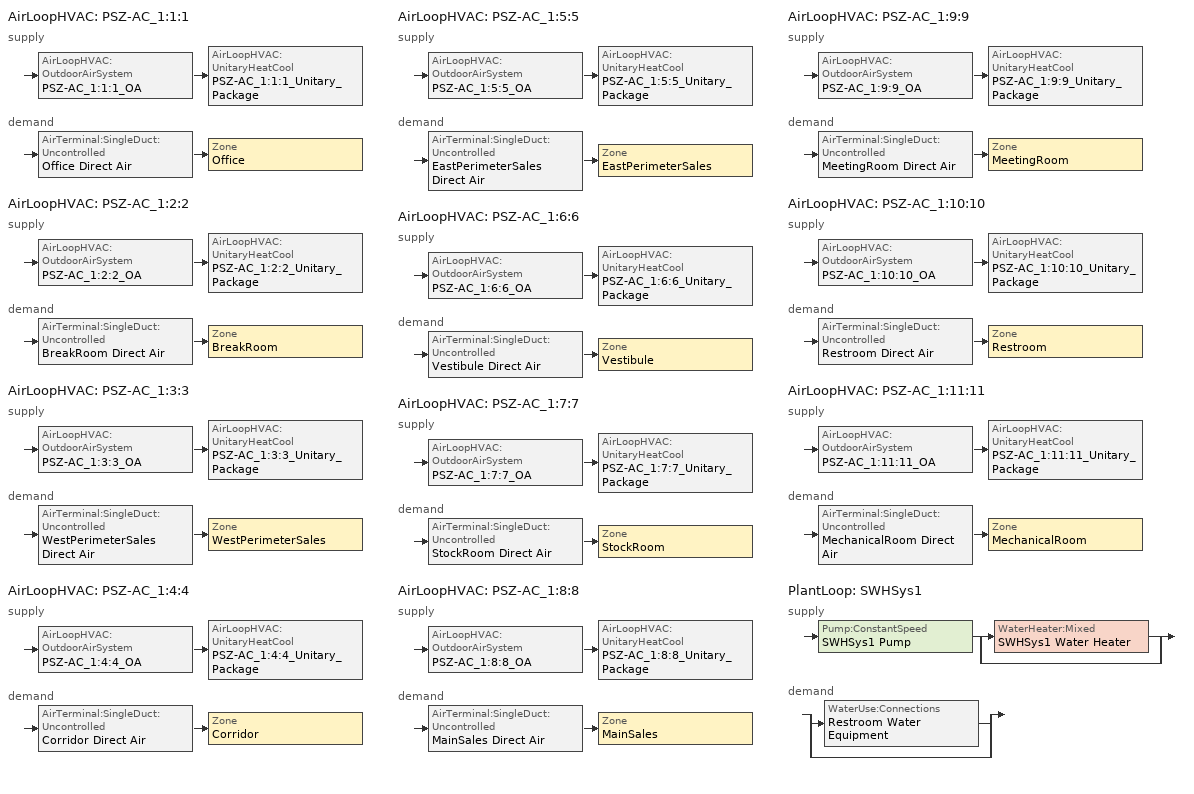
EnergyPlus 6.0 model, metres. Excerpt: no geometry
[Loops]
AirLoopHVAC 'PSZ-AC_1:1:1'
 supply: AirLoopHVAC:OutdoorAirSystem 'PSZ-AC_1:1:1_OA' > AirLoopHVAC:UnitaryHeatCool 'PSZ-AC_1:1:1_Unitary_Package'
 demand: AirTerminal:SingleDuct:Uncontrolled 'Office Direct Air' > Zone 'Office'
AirLoopHVAC 'PSZ-AC_1:2:2'
 supply: AirLoopHVAC:OutdoorAirSystem 'PSZ-AC_1:2:2_OA' > AirLoopHVAC:UnitaryHeatCool 'PSZ-AC_1:2:2_Unitary_Package'
 demand: AirTerminal:SingleDuct:Uncontrolled 'BreakRoom Direct Air' > Zone 'BreakRoom'
AirLoopHVAC 'PSZ-AC_1:3:3'
 supply: AirLoopHVAC:OutdoorAirSystem 'PSZ-AC_1:3:3_OA' > AirLoopHVAC:UnitaryHeatCool 'PSZ-AC_1:3:3_Unitary_Package'
 demand: AirTerminal:SingleDuct:Uncontrolled 'WestPerimeterSales Direct Air' > Zone 'WestPerimeterSales'
AirLoopHVAC 'PSZ-AC_1:4:4'
 supply: AirLoopHVAC:OutdoorAirSystem 'PSZ-AC_1:4:4_OA' > AirLoopHVAC:UnitaryHeatCool 'PSZ-AC_1:4:4_Unitary_Package'
 demand: AirTerminal:SingleDuct:Uncontrolled 'Corridor Direct Air' > Zone 'Corridor'
AirLoopHVAC 'PSZ-AC_1:5:5'
 supply: AirLoopHVAC:OutdoorAirSystem 'PSZ-AC_1:5:5_OA' > AirLoopHVAC:UnitaryHeatCool 'PSZ-AC_1:5:5_Unitary_Package'
 demand: AirTerminal:SingleDuct:Uncontrolled 'EastPerimeterSales Direct Air' > Zone 'EastPerimeterSales'
AirLoopHVAC 'PSZ-AC_1:6:6'
 supply: AirLoopHVAC:OutdoorAirSystem 'PSZ-AC_1:6:6_OA' > AirLoopHVAC:UnitaryHeatCool 'PSZ-AC_1:6:6_Unitary_Package'
 demand: AirTerminal:SingleDuct:Uncontrolled 'Vestibule Direct Air' > Zone 'Vestibule'
AirLoopHVAC 'PSZ-AC_1:7:7'
 supply: AirLoopHVAC:OutdoorAirSystem 'PSZ-AC_1:7:7_OA' > AirLoopHVAC:UnitaryHeatCool 'PSZ-AC_1:7:7_Unitary_Package'
 demand: AirTerminal:SingleDuct:Uncontrolled 'StockRoom Direct Air' > Zone 'StockRoom'
AirLoopHVAC 'PSZ-AC_1:8:8'
 supply: AirLoopHVAC:OutdoorAirSystem 'PSZ-AC_1:8:8_OA' > AirLoopHVAC:UnitaryHeatCool 'PSZ-AC_1:8:8_Unitary_Package'
 demand: AirTerminal:SingleDuct:Uncontrolled 'MainSales Direct Air' > Zone 'MainSales'
AirLoopHVAC 'PSZ-AC_1:9:9'
 supply: AirLoopHVAC:OutdoorAirSystem 'PSZ-AC_1:9:9_OA' > AirLoopHVAC:UnitaryHeatCool 'PSZ-AC_1:9:9_Unitary_Package'
 demand: AirTerminal:SingleDuct:Uncontrolled 'MeetingRoom Direct Air' > Zone 'MeetingRoom'
AirLoopHVAC 'PSZ-AC_1:10:10'
 supply: AirLoopHVAC:OutdoorAirSystem 'PSZ-AC_1:10:10_OA' > AirLoopHVAC:UnitaryHeatCool 'PSZ-AC_1:10:10_Unitary_Package'
 demand: AirTerminal:SingleDuct:Uncontrolled 'Restroom Direct Air' > Zone 'Restroom'
AirLoopHVAC 'PSZ-AC_1:11:11'
 supply: AirLoopHVAC:OutdoorAirSystem 'PSZ-AC_1:11:11_OA' > AirLoopHVAC:UnitaryHeatCool 'PSZ-AC_1:11:11_Unitary_Package'
 demand: AirTerminal:SingleDuct:Uncontrolled 'MechanicalRoom Direct Air' > Zone 'MechanicalRoom'
PlantLoop 'SWHSys1'
 supply: Pump:ConstantSpeed 'SWHSys1 Pump' > split
  | WaterHeater:Mixed 'SWHSys1 Water Heater'
  | bypass
 demand: split
  | WaterUse:Connections 'Restroom Water Equipment'
  | bypass
[ComponentCost:LineItem]
Name | Line Item Type | Item | Cost per Each | Quantity | Cost per Unit of Output Capacity
Infiltration:Office | General | Office | 1 | 0
People:Office | General | Office | 1 | 5.7729
LIGHTING EQUIP:Office | Lights | Office |  |  | 1
ElectricEquipment:Office:PlugMisc | General | Office | 1 | 0.8659
Infiltration:BreakRoom | General | BreakRoom | 1 | 0
People:BreakRoom | General | BreakRoom | 1 | 134.7547
LIGHTING EQUIP:BreakRoom | Lights | BreakRoom |  |  | 1
ElectricEquipment:BreakRoom:PlugMisc | General | BreakRoom | 1 | 5.0057
Infiltration:WestPerimeterSales | General | WestPerimeterSales | 1 | 0
People:WestPerimeterSales | General | WestPerimeterSales | 1 | 13.2784
LIGHTING EQUIP:WestPerimeterSales | Lights | WestPerimeterSales |  |  | 1
ElectricEquipment:WestPerimeterSales:PlugMisc | General | WestPerimeterSales | 1 | 0.8859
Infiltration:Corridor | General | Corridor | 1 | 0
LIGHTING EQUIP:Corridor | Lights | Corridor |  |  | 1
Infiltration:EastPerimeterSales | General | EastPerimeterSales | 1 | 0
People:EastPerimeterSales | General | EastPerimeterSales | 1 | 13.2784
LIGHTING EQUIP:EastPerimeterSales | Lights | EastPerimeterSales |  |  | 1
ElectricEquipment:EastPerimeterSales:PlugMisc | General | EastPerimeterSales | 1 | 0.8859
Infiltration:Vestibule | General | Vestibule | 1 | 0
People:Vestibule | General | Vestibule | 1 | 1.8005
LIGHTING EQUIP:Vestibule | Lights | Vestibule |  |  | 1
Infiltration:StockRoom | General | StockRoom | 1 | 0
People:StockRoom | General | StockRoom | 1 | 36.6684
LIGHTING EQUIP:StockRoom | Lights | StockRoom |  |  | 1
ElectricEquipment:StockRoom:PlugMisc | General | StockRoom | 1 | 8.2657
Infiltration:MainSales | General | MainSales | 1 | 0
People:MainSales | General | MainSales | 1 | 448.0447
LIGHTING EQUIP:MainSales | Lights | MainSales |  |  | 1
ElectricEquipment:MainSales:PlugMisc | General | MainSales | 1 | 29.8928
Infiltration:MeetingRoom | General | MeetingRoom | 1 | 0
People:MeetingRoom | General | MeetingRoom | 1 | 96.2508
LIGHTING EQUIP:MeetingRoom | Lights | MeetingRoom |  |  | 1
ElectricEquipment:MeetingRoom:PlugMisc | General | MeetingRoom | 1 | 1.4432
Infiltration:Restroom | General | Restroom | 1 | 0
People:Restroom | General | Restroom | 1 | 11.553
LIGHTING EQUIP:Restroom | Lights | Restroom |  |  | 1
ElectricEquipment:Restroom:PlugMisc | General | Restroom | 1 | 0.1931
Infiltration:MechanicalRoom | General | MechanicalRoom | 1 | 0
LIGHTING EQUIP:MechanicalRoom | Lights | MechanicalRoom |  |  | 1
[Sizing:Zone] Zone Cooling Design Supply Air Temperature {C}=14; Zone Heating Design Supply Air Temperature {C}=40; Zone Cooling Design Supply Air Humidity Ratio {kg-H20/kg-air}=0.0085; Zone Heating Design Supply Air Humidity Ratio {kg-H20/kg-air}=0.008; Outdoor Air Method=Flow/Zone; Outside Air Flow per Person {(m3/s)/person}=0; Outside Air Flow per Zone Floor Area {(m3/s)/m2}=0; Cooling Design Air Flow Method {Flow/Zone | DesignDay | DesignDayWithLimit}=DesignDay; Cooling Minimum Air Flow Fraction=0; Heating Design Air Flow Method {Flow/Zone | DesignDay}=DesignDay; Heating Design Air Flow Rate=0
Name | Outside Air Flow per Zone {m3/s}
Office | 0.0463515
BreakRoom | 0.64049
WestPerimeterSales; EastPerimeterSales | 0.17239
Corridor | 0.0317357
Vestibule | 0.0233749
StockRoom | 0.624796
MainSales | 5.81684
MeetingRoom | 0.281698
Restroom | 0.149989
MechanicalRoom | 0.0218183
[ZoneControl:Thermostat] Control Type Schedule=Dual Zone Control Type Sched
Name | Zone | Control 1
Office Thermostat | Office | Office DualSPSched
BreakRoom Thermostat | BreakRoom | BreakRoom DualSPSched
WestPerimeterSales Thermostat | WestPerimeterSales | WestPerimeterSales DualSPSched
Corridor Thermostat | Corridor | Corridor DualSPSched
EastPerimeterSales Thermostat | EastPerimeterSales | EastPerimeterSales DualSPSched
Vestibule Thermostat | Vestibule | Vestibule DualSPSched
StockRoom Thermostat | StockRoom | StockRoom DualSPSched
MainSales Thermostat | MainSales | MainSales DualSPSched
MeetingRoom Thermostat | MeetingRoom | MeetingRoom DualSPSched
Restroom Thermostat | Restroom | Restroom DualSPSched
MechanicalRoom Thermostat | MechanicalRoom | MechanicalRoom DualSPSched
[ThermostatSetpoint:DualSetpoint] Heating Setpoint Temperature Schedule=HtgSetP_Sch; Cooling Setpoint Temperature Schedule=ClgSetP_Sch
Office DualSPSched; BreakRoom DualSPSched; WestPerimeterSales DualSPSched; Corridor DualSPSched; EastPerimeterSales DualSPSched; Vestibule DualSPSched; StockRoom DualSPSched; MainSales DualSPSched; MeetingRoom DualSPSched; Restroom DualSPSched; MechanicalRoom DualSPSched
[Zone equipment]
Office: Office Direct Air, Office Baseboard Heater
BreakRoom: BreakRoom Direct Air, BreakRoom Baseboard Heater
WestPerimeterSales: WestPerimeterSales Direct Air, WestPerimeterSales Baseboard Heater
Corridor: Corridor Direct Air, Corridor Baseboard Heater
EastPerimeterSales: EastPerimeterSales Direct Air, EastPerimeterSales Baseboard Heater
Vestibule: Vestibule Direct Air, Vestibule Baseboard Heater
StockRoom: StockRoom Direct Air, StockRoom Baseboard Heater
MainSales: MainSales Direct Air, MainSales Baseboard Heater
MeetingRoom: MeetingRoom Direct Air, MeetingRoom Baseboard Heater
Restroom: Restroom Direct Air, Restroom Baseboard Heater
MechanicalRoom: MechanicalRoom Direct Air, MechanicalRoom Baseboard Heater
[AirTerminal:SingleDuct:Uncontrolled] Availability Schedule=ALWAYS_ON; Maximum Air Flow Rate {m3/s}=AUTOSIZE
Office Direct Air; BreakRoom Direct Air; WestPerimeterSales Direct Air; Corridor Direct Air; EastPerimeterSales Direct Air; Vestibule Direct Air; StockRoom Direct Air; MainSales Direct Air; MeetingRoom Direct Air; Restroom Direct Air; MechanicalRoom Direct Air
[SetpointManager:SingleZone:Reheat] Control Variable=Temperature; Minimum Supply Air Temperature C=10; Maximum Supply Air Temperature C=50
Name | Control Zone | Setpoint Node or NodeList
SupAirTemp MngrOffice | Office | PSZ-AC_1:1:1 Supply Equipment Outlet Node
SupAirTemp MngrBreakRoom | BreakRoom | PSZ-AC_1:2:2 Supply Equipment Outlet Node
SupAirTemp MngrWestPerimeterSales | WestPerimeterSales | PSZ-AC_1:3:3 Supply Equipment Outlet Node
SupAirTemp MngrCorridor | Corridor | PSZ-AC_1:4:4 Supply Equipment Outlet Node
SupAirTemp MngrEastPerimeterSales | EastPerimeterSales | PSZ-AC_1:5:5 Supply Equipment Outlet Node
SupAirTemp MngrVestibule | Vestibule | PSZ-AC_1:6:6 Supply Equipment Outlet Node
SupAirTemp MngrStockRoom | StockRoom | PSZ-AC_1:7:7 Supply Equipment Outlet Node
SupAirTemp MngrMainSales | MainSales | PSZ-AC_1:8:8 Supply Equipment Outlet Node
SupAirTemp MngrMeetingRoom | MeetingRoom | PSZ-AC_1:9:9 Supply Equipment Outlet Node
SupAirTemp MngrRestroom | Restroom | PSZ-AC_1:10:10 Supply Equipment Outlet Node
SupAirTemp MngrMechanicalRoom | MechanicalRoom | PSZ-AC_1:11:11 Supply Equipment Outlet Node
[ZoneHVAC:Baseboard:Convective:Electric] Availability Schedule=ALWAYS_ON; Nominal Capacity=AUTOSIZE; Efficiency=1
Office Baseboard Heater; BreakRoom Baseboard Heater; WestPerimeterSales Baseboard Heater; Corridor Baseboard Heater; EastPerimeterSales Baseboard Heater; Vestibule Baseboard Heater; StockRoom Baseboard Heater; MainSales Baseboard Heater; MeetingRoom Baseboard Heater; Restroom Baseboard Heater; MechanicalRoom Baseboard Heater
[WaterUse:Connections]
Restroom Water Equipment: Water Use Equipment 1=Restroom Water Equipment
[WaterUse:Equipment]
Restroom Water Equipment: Peak Flow Rate {m3/s}=1.89278e-05; Flow Rate Fraction Schedule=BLDG_OCC_SCH; Target Temperature Schedule=Restroom Water Equipment Temp Sched; Hot Water Supply Temperature Schedule Name  {C}=Restroom Water Equipment Hot Supply Temp Sched; Zone=Restroom; Sensible Fraction Schedule=Restroom Water Equipment Sensible fract sched; Latent Fraction Schedule=Restroom Water Equipment Latent fract sched
[AirLoopHVAC] Design Supply Air Flow Rate {m3/s}=AUTOSIZE
PSZ-AC_1:1:1; PSZ-AC_1:2:2; PSZ-AC_1:3:3; PSZ-AC_1:4:4; PSZ-AC_1:5:5; PSZ-AC_1:6:6; PSZ-AC_1:7:7; PSZ-AC_1:8:8; PSZ-AC_1:9:9; PSZ-AC_1:10:10; PSZ-AC_1:11:11
[Sizing:System] Type Of Load To Size On=Sensible; Design Outdoor Air Flow Rate {m3/s}=AUTOSIZE; Minimum System Air Flow Ratio=1; Preheat Design Temperature {C}=7; Preheat Design Humidity Ratio {kg-H2O/kg-air}=0.008; Precool Design Temperature {C}=12.8; Precool Design Humidity Ratio {kg-H2O/kg-air}=0.008; Central Cooling Design Supply Air Temperature {C}=12.8; Central Heating Design Supply Air Temperature {C}=40; Sizing Option {Coincident | NonCoincident}=NonCoincident; 100% Outdoor Air in Cooling {Yes | No}=No; 100% Outdoor Air in Heating {Yes | No}=No; Central Cooling Design Supply Air Humidity Ratio {kg-H2O/kg-air}=0.0085; Central Heating Design Supply Air Humidity Ratio {kg-H2O/kg-air}=0.008; Cooling Design Air Flow Method=DesignDay; Cooling Design Air Flow Rate {m3/s}=0; Heating Design Air Flow Method=DesignDay; Heating Design Air Flow Rate {m3/s}=0
PSZ-AC_1:1:1; PSZ-AC_1:2:2; PSZ-AC_1:3:3; PSZ-AC_1:4:4; PSZ-AC_1:5:5; PSZ-AC_1:6:6; PSZ-AC_1:7:7; PSZ-AC_1:8:8; PSZ-AC_1:9:9; PSZ-AC_1:10:10; PSZ-AC_1:11:11
[SetpointManager:MixedAir] Control Variable=Temperature
Name | Setpoint Node or NodeList
PSZ-AC_1:1:1_OAMixed Air Temp Manager | PSZ-AC_1:1:1_OA-PSZ-AC_1:1:1_Unitary_PackageNode
PSZ-AC_1:2:2_OAMixed Air Temp Manager | PSZ-AC_1:2:2_OA-PSZ-AC_1:2:2_Unitary_PackageNode
PSZ-AC_1:3:3_OAMixed Air Temp Manager | PSZ-AC_1:3:3_OA-PSZ-AC_1:3:3_Unitary_PackageNode
PSZ-AC_1:4:4_OAMixed Air Temp Manager | PSZ-AC_1:4:4_OA-PSZ-AC_1:4:4_Unitary_PackageNode
PSZ-AC_1:5:5_OAMixed Air Temp Manager | PSZ-AC_1:5:5_OA-PSZ-AC_1:5:5_Unitary_PackageNode
PSZ-AC_1:6:6_OAMixed Air Temp Manager | PSZ-AC_1:6:6_OA-PSZ-AC_1:6:6_Unitary_PackageNode
PSZ-AC_1:7:7_OAMixed Air Temp Manager | PSZ-AC_1:7:7_OA-PSZ-AC_1:7:7_Unitary_PackageNode
PSZ-AC_1:8:8_OAMixed Air Temp Manager | PSZ-AC_1:8:8_OA-PSZ-AC_1:8:8_Unitary_PackageNode
PSZ-AC_1:9:9_OAMixed Air Temp Manager | PSZ-AC_1:9:9_OA-PSZ-AC_1:9:9_Unitary_PackageNode
PSZ-AC_1:10:10_OAMixed Air Temp Manager | PSZ-AC_1:10:10_OA-PSZ-AC_1:10:10_Unitary_PackageNode
PSZ-AC_1:11:11_OAMixed Air Temp Manager | PSZ-AC_1:11:11_OA-PSZ-AC_1:11:11_Unitary_PackageNode
[Controller:OutdoorAir] Minimum Outdoor Air Flow Rate {m3/s}=AUTOSIZE; Maximum Outdoor Air Flow Rate {m3/s}=AUTOSIZE; Economizer Control Type=DifferentialEnthalpy; Economizer Control Action Type=ModulateFlow; Economizer Maximum Limit Dry-Bulb Temperature {C}=28; Economizer Maximum Limit Enthalpy {J/kg}=64000; Economizer Minimum Limit Dry-Bulb Temperature {C}=-100; Lockout Type=NoLockout; Minimum Limit Type=FixedMinimum; Minimum Outdoor Air Schedule=MinOA_Sched; High Humidity Control=No; Heat Recovery Bypass Control Type=BypassWhenOAFlowGreaterThanMinimum
PSZ-AC_1:1:1_OA_Controller; PSZ-AC_1:2:2_OA_Controller; PSZ-AC_1:3:3_OA_Controller; PSZ-AC_1:4:4_OA_Controller; PSZ-AC_1:5:5_OA_Controller; PSZ-AC_1:6:6_OA_Controller; PSZ-AC_1:7:7_OA_Controller; PSZ-AC_1:8:8_OA_Controller; PSZ-AC_1:9:9_OA_Controller; PSZ-AC_1:10:10_OA_Controller; PSZ-AC_1:11:11_OA_Controller
[AirLoopHVAC:UnitaryHeatCool] Availability Schedule=ALWAYS_ON; Supply Air Fan Operating Mode Schedule=MinOA_Sched; Maximum Supply Air Temperature=AUTOSIZE; Supply Air Flow Rate During Cooling Operation=AUTOSIZE; Supply Air Flow Rate During Heating Operation=AUTOSIZE; Supply Air Flow Rate When No Cooling or Heating is Needed=AUTOSIZE; Fan Placement=BlowThrough; Dehumidification Control Type=CoolReheat
Name | Controlling Zone or Thermostat Location | Supply Fan | Heating Coil | Cooling Coil | Reheat Coil
PSZ-AC_1:1:1_Unitary_Package | Office | PSZ-AC_1:1:1_Unitary_Package_fan | PSZ-AC_1:1:1_Unitary_Package_HeatCoil | PSZ-AC_1:1:1_Unitary_Package_CoolCoil | PSZ-AC_1:1:1_Unitary_Package_ReheatCoil
PSZ-AC_1:2:2_Unitary_Package | BreakRoom | PSZ-AC_1:2:2_Unitary_Package_fan | PSZ-AC_1:2:2_Unitary_Package_HeatCoil | PSZ-AC_1:2:2_Unitary_Package_CoolCoil | PSZ-AC_1:2:2_Unitary_Package_ReheatCoil
PSZ-AC_1:3:3_Unitary_Package | WestPerimeterSales | PSZ-AC_1:3:3_Unitary_Package_fan | PSZ-AC_1:3:3_Unitary_Package_HeatCoil | PSZ-AC_1:3:3_Unitary_Package_CoolCoil | PSZ-AC_1:3:3_Unitary_Package_ReheatCoil
PSZ-AC_1:4:4_Unitary_Package | Corridor | PSZ-AC_1:4:4_Unitary_Package_fan | PSZ-AC_1:4:4_Unitary_Package_HeatCoil | PSZ-AC_1:4:4_Unitary_Package_CoolCoil | PSZ-AC_1:4:4_Unitary_Package_ReheatCoil
PSZ-AC_1:5:5_Unitary_Package | EastPerimeterSales | PSZ-AC_1:5:5_Unitary_Package_fan | PSZ-AC_1:5:5_Unitary_Package_HeatCoil | PSZ-AC_1:5:5_Unitary_Package_CoolCoil | PSZ-AC_1:5:5_Unitary_Package_ReheatCoil
PSZ-AC_1:6:6_Unitary_Package | Vestibule | PSZ-AC_1:6:6_Unitary_Package_fan | PSZ-AC_1:6:6_Unitary_Package_HeatCoil | PSZ-AC_1:6:6_Unitary_Package_CoolCoil | PSZ-AC_1:6:6_Unitary_Package_ReheatCoil
PSZ-AC_1:7:7_Unitary_Package | StockRoom | PSZ-AC_1:7:7_Unitary_Package_fan | PSZ-AC_1:7:7_Unitary_Package_HeatCoil | PSZ-AC_1:7:7_Unitary_Package_CoolCoil | PSZ-AC_1:7:7_Unitary_Package_ReheatCoil
PSZ-AC_1:8:8_Unitary_Package | MainSales | PSZ-AC_1:8:8_Unitary_Package_fan | PSZ-AC_1:8:8_Unitary_Package_HeatCoil | PSZ-AC_1:8:8_Unitary_Package_CoolCoil | PSZ-AC_1:8:8_Unitary_Package_ReheatCoil
PSZ-AC_1:9:9_Unitary_Package | MeetingRoom | PSZ-AC_1:9:9_Unitary_Package_fan | PSZ-AC_1:9:9_Unitary_Package_HeatCoil | PSZ-AC_1:9:9_Unitary_Package_CoolCoil | PSZ-AC_1:9:9_Unitary_Package_ReheatCoil
PSZ-AC_1:10:10_Unitary_Package | Restroom | PSZ-AC_1:10:10_Unitary_Package_fan | PSZ-AC_1:10:10_Unitary_Package_HeatCoil | PSZ-AC_1:10:10_Unitary_Package_CoolCoil | PSZ-AC_1:10:10_Unitary_Package_ReheatCoil
PSZ-AC_1:11:11_Unitary_Package | MechanicalRoom | PSZ-AC_1:11:11_Unitary_Package_fan | PSZ-AC_1:11:11_Unitary_Package_HeatCoil | PSZ-AC_1:11:11_Unitary_Package_CoolCoil | PSZ-AC_1:11:11_Unitary_Package_ReheatCoil
[Fan:OnOff] Availability Schedule=ALWAYS_ON; Fan Efficiency=0.36; Pressure Rise=675; Maximum Flow Rate=AUTOSIZE; Motor Efficiency=0.9; Motor in Airstream Fraction=1
PSZ-AC_1:1:1_Unitary_Package_fan; PSZ-AC_1:2:2_Unitary_Package_fan; PSZ-AC_1:3:3_Unitary_Package_fan; PSZ-AC_1:4:4_Unitary_Package_fan; PSZ-AC_1:5:5_Unitary_Package_fan; PSZ-AC_1:6:6_Unitary_Package_fan; PSZ-AC_1:7:7_Unitary_Package_fan; PSZ-AC_1:8:8_Unitary_Package_fan; PSZ-AC_1:9:9_Unitary_Package_fan; PSZ-AC_1:10:10_Unitary_Package_fan; PSZ-AC_1:11:11_Unitary_Package_fan
[Coil:Heating:Gas] Availability Schedule=ALWAYS_ON; Gas Burner Efficiency=0.8; Nominal Capacity=AUTOSIZE
PSZ-AC_1:1:1_Unitary_Package_HeatCoil; PSZ-AC_1:2:2_Unitary_Package_HeatCoil; PSZ-AC_1:3:3_Unitary_Package_HeatCoil; PSZ-AC_1:4:4_Unitary_Package_HeatCoil; PSZ-AC_1:5:5_Unitary_Package_HeatCoil; PSZ-AC_1:6:6_Unitary_Package_HeatCoil; PSZ-AC_1:7:7_Unitary_Package_HeatCoil; PSZ-AC_1:8:8_Unitary_Package_HeatCoil; PSZ-AC_1:9:9_Unitary_Package_HeatCoil; PSZ-AC_1:10:10_Unitary_Package_HeatCoil; PSZ-AC_1:11:11_Unitary_Package_HeatCoil
[Coil:Cooling:DX:SingleSpeed] Availability Schedule=ALWAYS_ON; Rated Total Cooling Capacity {W}=AUTOSIZE; Rated Sensible Heat Ratio=AUTOSIZE; Rated COP=3.69; Rated Air Flow Rate=AUTOSIZE; Rated Evaporator Fan Power Per Volume Flow Rate {W/(m3/s)}=773.3; Nominal Time for Condensate Removal to Begin {s}=1000; Ratio of Initial Moisture Evaporation Rate and Steady State Latent Capacity=1.5; Maximum Cycling Rate {cycles/hr}=3; Latent Capacity Time Constant {s}=45; Condenser Type=AirCooled
Name | Total Cooling Capacity Function of Temperature Curve | Total Cooling Capacity Function of Flow Fraction Curve | Energy Input Ratio Function of Temperature Curve | Energy Input Ratio Function of Flow Fraction Curve | Part Load Fraction Correlation Curve
PSZ-AC_1:1:1_Unitary_Package_CoolCoil | PSZ-AC_1:1:1_Unitary_Package_ClgCapFuncTempCurve | PSZ-AC_1:1:1_Unitary_Package_ClgCapFuncFlowFracCurve | PSZ-AC_1:1:1_Unitary_Package_ClgEirFuncTempCurve | PSZ-AC_1:1:1_Unitary_Package_ClgEirFuncFlowFracCurve | PSZ-AC_1:1:1_Unitary_Package_ClgPlrCurve
PSZ-AC_1:2:2_Unitary_Package_CoolCoil | PSZ-AC_1:2:2_Unitary_Package_ClgCapFuncTempCurve | PSZ-AC_1:2:2_Unitary_Package_ClgCapFuncFlowFracCurve | PSZ-AC_1:2:2_Unitary_Package_ClgEirFuncTempCurve | PSZ-AC_1:2:2_Unitary_Package_ClgEirFuncFlowFracCurve | PSZ-AC_1:2:2_Unitary_Package_ClgPlrCurve
PSZ-AC_1:3:3_Unitary_Package_CoolCoil | PSZ-AC_1:3:3_Unitary_Package_ClgCapFuncTempCurve | PSZ-AC_1:3:3_Unitary_Package_ClgCapFuncFlowFracCurve | PSZ-AC_1:3:3_Unitary_Package_ClgEirFuncTempCurve | PSZ-AC_1:3:3_Unitary_Package_ClgEirFuncFlowFracCurve | PSZ-AC_1:3:3_Unitary_Package_ClgPlrCurve
PSZ-AC_1:4:4_Unitary_Package_CoolCoil | PSZ-AC_1:4:4_Unitary_Package_ClgCapFuncTempCurve | PSZ-AC_1:4:4_Unitary_Package_ClgCapFuncFlowFracCurve | PSZ-AC_1:4:4_Unitary_Package_ClgEirFuncTempCurve | PSZ-AC_1:4:4_Unitary_Package_ClgEirFuncFlowFracCurve | PSZ-AC_1:4:4_Unitary_Package_ClgPlrCurve
PSZ-AC_1:5:5_Unitary_Package_CoolCoil | PSZ-AC_1:5:5_Unitary_Package_ClgCapFuncTempCurve | PSZ-AC_1:5:5_Unitary_Package_ClgCapFuncFlowFracCurve | PSZ-AC_1:5:5_Unitary_Package_ClgEirFuncTempCurve | PSZ-AC_1:5:5_Unitary_Package_ClgEirFuncFlowFracCurve | PSZ-AC_1:5:5_Unitary_Package_ClgPlrCurve
PSZ-AC_1:6:6_Unitary_Package_CoolCoil | PSZ-AC_1:6:6_Unitary_Package_ClgCapFuncTempCurve | PSZ-AC_1:6:6_Unitary_Package_ClgCapFuncFlowFracCurve | PSZ-AC_1:6:6_Unitary_Package_ClgEirFuncTempCurve | PSZ-AC_1:6:6_Unitary_Package_ClgEirFuncFlowFracCurve | PSZ-AC_1:6:6_Unitary_Package_ClgPlrCurve
PSZ-AC_1:7:7_Unitary_Package_CoolCoil | PSZ-AC_1:7:7_Unitary_Package_ClgCapFuncTempCurve | PSZ-AC_1:7:7_Unitary_Package_ClgCapFuncFlowFracCurve | PSZ-AC_1:7:7_Unitary_Package_ClgEirFuncTempCurve | PSZ-AC_1:7:7_Unitary_Package_ClgEirFuncFlowFracCurve | PSZ-AC_1:7:7_Unitary_Package_ClgPlrCurve
PSZ-AC_1:8:8_Unitary_Package_CoolCoil | PSZ-AC_1:8:8_Unitary_Package_ClgCapFuncTempCurve | PSZ-AC_1:8:8_Unitary_Package_ClgCapFuncFlowFracCurve | PSZ-AC_1:8:8_Unitary_Package_ClgEirFuncTempCurve | PSZ-AC_1:8:8_Unitary_Package_ClgEirFuncFlowFracCurve | PSZ-AC_1:8:8_Unitary_Package_ClgPlrCurve
PSZ-AC_1:9:9_Unitary_Package_CoolCoil | PSZ-AC_1:9:9_Unitary_Package_ClgCapFuncTempCurve | PSZ-AC_1:9:9_Unitary_Package_ClgCapFuncFlowFracCurve | PSZ-AC_1:9:9_Unitary_Package_ClgEirFuncTempCurve | PSZ-AC_1:9:9_Unitary_Package_ClgEirFuncFlowFracCurve | PSZ-AC_1:9:9_Unitary_Package_ClgPlrCurve
PSZ-AC_1:10:10_Unitary_Package_CoolCoil | PSZ-AC_1:10:10_Unitary_Package_ClgCapFuncTempCurve | PSZ-AC_1:10:10_Unitary_Package_ClgCapFuncFlowFracCurve | PSZ-AC_1:10:10_Unitary_Package_ClgEirFuncTempCurve | PSZ-AC_1:10:10_Unitary_Package_ClgEirFuncFlowFracCurve | PSZ-AC_1:10:10_Unitary_Package_ClgPlrCurve
PSZ-AC_1:11:11_Unitary_Package_CoolCoil | PSZ-AC_1:11:11_Unitary_Package_ClgCapFuncTempCurve | PSZ-AC_1:11:11_Unitary_Package_ClgCapFuncFlowFracCurve | PSZ-AC_1:11:11_Unitary_Package_ClgEirFuncTempCurve | PSZ-AC_1:11:11_Unitary_Package_ClgEirFuncFlowFracCurve | PSZ-AC_1:11:11_Unitary_Package_ClgPlrCurve
[Coil:Heating:Desuperheater] Available Schedule=ALWAYS_ON; Heat Reclaim Recovery Efficiency=0.3; Heating Source Type=Coil:Cooling:DX:SingleSpeed; Parasitic Electric Load {W}=0
Name | Heating Source
PSZ-AC_1:1:1_Unitary_Package_ReheatCoil | PSZ-AC_1:1:1_Unitary_Package_CoolCoil
PSZ-AC_1:2:2_Unitary_Package_ReheatCoil | PSZ-AC_1:2:2_Unitary_Package_CoolCoil
PSZ-AC_1:3:3_Unitary_Package_ReheatCoil | PSZ-AC_1:3:3_Unitary_Package_CoolCoil
PSZ-AC_1:4:4_Unitary_Package_ReheatCoil | PSZ-AC_1:4:4_Unitary_Package_CoolCoil
PSZ-AC_1:5:5_Unitary_Package_ReheatCoil | PSZ-AC_1:5:5_Unitary_Package_CoolCoil
PSZ-AC_1:6:6_Unitary_Package_ReheatCoil | PSZ-AC_1:6:6_Unitary_Package_CoolCoil
PSZ-AC_1:7:7_Unitary_Package_ReheatCoil | PSZ-AC_1:7:7_Unitary_Package_CoolCoil
PSZ-AC_1:8:8_Unitary_Package_ReheatCoil | PSZ-AC_1:8:8_Unitary_Package_CoolCoil
PSZ-AC_1:9:9_Unitary_Package_ReheatCoil | PSZ-AC_1:9:9_Unitary_Package_CoolCoil
PSZ-AC_1:10:10_Unitary_Package_ReheatCoil | PSZ-AC_1:10:10_Unitary_Package_CoolCoil
PSZ-AC_1:11:11_Unitary_Package_ReheatCoil | PSZ-AC_1:11:11_Unitary_Package_CoolCoil
[PlantLoop]
SWHSys1: Fluid Type {WATER}=Water; Loop Equipment Operation Scheme=SWHSys1 Loop Operation Scheme List; Maximum Loop Temperature {C}=60; Minimum Loop Temperature {C}=10; Maximum Loop Flow Rate {m3/s}=AUTOSIZE; Minimum Loop Flow Rate {m3/s}=0; Loop Volume {m3}=AUTOSIZE; Load Distribution Scheme {OPTIMAL | SEQUENTIAL}=Optimal
[Sizing:Plant]
SWHSys1: Loop Type {COOLING | HEATING}=Heating; Design Loop Exit Temperature {C}=60; Design Loop Temperature Difference {C}=5
[SetpointManager:Scheduled]
SWHSys1 Loop Setpoint Manager: Control Variable {TEMP}=Temperature; Schedule=SWHSys1-Loop-Temp-Schedule; Setpoint Node=SWHSys1 Supply Outlet Node
[PlantEquipmentOperationSchemes]
SWHSys1 Loop Operation Scheme List: Control Scheme 1 Object Type {*******}=PlantEquipmentOperation:HeatingLoad; Control Scheme 1=SWHSys1 Operation Scheme; Control Scheme 1 Schedule=PlantOnSched
[PlantEquipmentOperation:HeatingLoad]
SWHSys1 Operation Scheme: Load Range 1 Lower Limit {W}=0; Load Range 1 Upper Limit {W}=1000000000000000; Priority Control 1 Equipment List=SWHSys1 Equipment List
[PlantEquipmentList]
SWHSys1 Equipment List: SWHSys1 Water Heater
[Pump:ConstantSpeed]
SWHSys1 Pump: Rated Flow Rate {m3/s}=AUTOSIZE; Rated Pump Head {Pa} [179352 Pa = 60 ft]=0.1; Rated Power Consumption {W}=AUTOSIZE; Motor Efficiency=1; Fraction of Motor Inefficiencies to Fluid Stream=0
[WaterHeater:Mixed]
SWHSys1 Water Heater: Tank Volume {m3}=0.1893; Setpoint Temperature Schedule=SWHSys1 Water Heater Setpoint Temperature Schedule Name; Deadband Temperature Difference {deltaC}=2; Maximum Temperature Limit {C}=82.2222; Heater Control Type {Cycle | Modulate}=Cycle; Heater Maximum Capacity {W}=845000; Heater Fuel Type=ELECTRICITY; Heater Thermal Efficiency=0.864; Off Cycle Parasitic Fuel Consumption Rate {W}=20; Off Cycle Parasitic Fuel Type=ELECTRICITY; Off Cycle Parasitic Heat Fraction To Tank=0.864; On Cycle Parasitic Fuel Type=ELECTRICITY; Ambient Temperature Indicator {Schedule | Zone | Outdoors}=SCHEDULE; Ambient Temperature Schedule=SWHSys1 Water Heater Ambient Temperature Schedule Name; Off Cycle Loss Coefficient to Ambient Temperature {W/K}=6; On Cycle Loss Coefficient to Ambient Temperature {W/K}=6; Use Side Effectiveness=1; Source Side Effectiveness=1; Use Side Design Flow Rate=AUTOSIZE; Source Side Design Flow Rate=AUTOSIZE; Indirect Water Heater Recovery Time=1.5
[Schedule:Compact]
Bldg_Occ_Sch: Fraction, Through: 11/30, For: Weekdays, Until: 06:00, 0, Until: 08:00, 0.125, Until: 09:00, 0.375, Until: 11:00, 0.5, Until: 13:00, 0.625, Until: 17:00, 0.5, Until: 19:00, 0.625, Until: 21:00, 0.5, Until: 22:00, 0.375, Until: 24:00, 0.125, For: Saturday, Until: 06:00, 0, Until: 08:00, 0.125, Until: 09:00, 0.375, Until: 11:00, 0.5, Until: 19:00, 0.625, Until: 21:00, 0.5, Until: 22:00, 0.375, Until: 24:00, 0.125, For: Sunday, Until: 06:00, 0, Until: 08:00, 0.125, Until: 09:00, 0.375, Until: 11:00, 0.5, Until: 17:00, 0.625, Until: 19:00, 0.5, Until: 20:00, 0.375, Until: 22:00, 0.125, Until: 24:00, 0, For: SummerDesignDay, Until: 24:00, 1, For: WinterDesignDay, Until: 24:00, 0, For: AllOtherDays, Until: 24:00, 0, Through: 12/31, For: Weekdays, Until: 06:00, 0, Until: 08:00, 0.25, Until: 09:00, 0.5, Until: 11:00, 0.75, Until: 13:00, 1, Until: 17:00, 0.75, Until: 19:00, 1, Until: 21:00, 0.75, Until: 22:00, 0.5, Until: 24:00, 0.25, For: Saturday, Until: 06:00, 0, Until: 08:00, 0.25, Until: 09:00, 0.5, Until: 11:00, 0.75, Until: 19:00, 1, Until: 21:00, 0.75, Until: 22:00, 0.5, Until: 24:00, 0.25, For: Sunday, Until: 06:00, 0, Until: 08:00, 0.25, Until: 09:00, 0.5, Until: 11:00, 0.75, Until: 17:00, 1, Until: 19:00, 0.75, Until: 20:00, 0.5, Until: 22:00, 0.25, Until: 24:00, 0, For: SummerDesignDay, Until: 24:00, 1, For: WinterDesignDay, Until: 24:00, 0, For: AllOtherDays, Until: 24:00, 0
Always_On: Fraction, Through: 12/31, For: AllDays, Until: 24:00, 1
PlantOnSched: On/Off, Through: 12/31, For: AllDays, Until: 24:00, 1
HtgSetP_Sch: Temperature, Through: 12/31, For: Weekdays Saturday, Until: 05:00, 15.6, Until: 24:00, 21, For: Sunday, Until:  5:00, 15.6, Until: 22:00, 21, Until: 24:00, 15.6, For SummerDesignDay, Until: 24:00, 15.6, For WinterDesignDay, Until: 24:00, 21, For: AllOtherDays, Until: 24:00, 21
ClgSetP_Sch: Temperature, Through: 12/31, For: Weekdays Saturday, Until: 05:00, 30, Until: 24:00, 24, For: Sunday, Until: 05:00, 30, Until: 22:00, 24, Until: 24:00, 30, For SummerDesignDay, Until: 24:00, 24, For WinterDesignDay, Until: 24:00, 30, For: AllOtherDays, Until: 24:00, 30
MinOA_Sched: On/Off, Through: 12/31, For: Weekdays Saturday, Until: 06:00, 0, Until: 24:00, 1, For: Sunday, Until: 06:00, 0, Until: 22:00, 1, Until: 24:00, 0, For: SummerDesignDay, Until: 06:00, 0, Until: 24:00, 1, For: WinterDesignDay, Until: 06:00, 0, Until: 24:00, 1, For: AllOtherDays, Until: 24:00, 0
Dual Zone Control Type Sched: Control Type, Through: 12/31, For: AllDays, Until: 24:00, 4
Restroom Water Equipment Latent fract sched: Through: 12/31, For: AllDays, Until: 24:00, 0.05
Restroom Water Equipment Sensible fract sched: Through: 12/31, For: AllDays, Until: 24:00, 0.2
Restroom Water Equipment Temp Sched: Through: 12/31, For: AllDays, Until: 24:00, 40
Restroom Water Equipment Hot Supply Temp Sched: Through: 12/31, For: AllDays, Until: 24:00, 55
SWHSys1-Loop-Temp-Schedule; SWHSys1 Water Heater Setpoint Temperature Schedule Name: Through: 12/31, For: AllDays, Until: 24:00, 60
SWHSys1 Water Heater Ambient Temperature Schedule Name: Through: 12/31, For: AllDays, Until: 24:00, 22
[Curve:Biquadratic] Minimum Value of x=17; Maximum Value of x=22; Minimum Value of y=13; Maximum Value of y=46
Name | Coefficient1 Constant | Coefficient2 x | Coefficient3 x**2 | Coefficient4 y | Coefficient5 y**2 | Coefficient6 x*y
PSZ-AC_1:1:1_Unitary_Package_ClgCapFuncTempCurve; PSZ-AC_1:2:2_Unitary_Package_ClgCapFuncTempCurve; PSZ-AC_1:3:3_Unitary_Package_ClgCapFuncTempCurve; PSZ-AC_1:4:4_Unitary_Package_ClgCapFuncTempCurve; PSZ-AC_1:5:5_Unitary_Package_ClgCapFuncTempCurve; PSZ-AC_1:6:6_Unitary_Package_ClgCapFuncTempCurve; PSZ-AC_1:7:7_Unitary_Package_ClgCapFuncTempCurve; PSZ-AC_1:8:8_Unitary_Package_ClgCapFuncTempCurve; PSZ-AC_1:9:9_Unitary_Package_ClgCapFuncTempCurve; PSZ-AC_1:10:10_Unitary_Package_ClgCapFuncTempCurve; PSZ-AC_1:11:11_Unitary_Package_ClgCapFuncTempCurve | 0.766956 | 0.0107756 | -4.14703e-05 | 0.00134961 | -0.000261144 | 0.000457488
PSZ-AC_1:1:1_Unitary_Package_ClgEirFuncTempCurve; PSZ-AC_1:2:2_Unitary_Package_ClgEirFuncTempCurve; PSZ-AC_1:3:3_Unitary_Package_ClgEirFuncTempCurve; PSZ-AC_1:4:4_Unitary_Package_ClgEirFuncTempCurve; PSZ-AC_1:5:5_Unitary_Package_ClgEirFuncTempCurve; PSZ-AC_1:6:6_Unitary_Package_ClgEirFuncTempCurve; PSZ-AC_1:7:7_Unitary_Package_ClgEirFuncTempCurve; PSZ-AC_1:8:8_Unitary_Package_ClgEirFuncTempCurve; PSZ-AC_1:9:9_Unitary_Package_ClgEirFuncTempCurve; PSZ-AC_1:10:10_Unitary_Package_ClgEirFuncTempCurve; PSZ-AC_1:11:11_Unitary_Package_ClgEirFuncTempCurve | 0.297145 | 0.0430933 | -0.000748766 | 0.00597727 | 0.000482112 | -0.000956448
[Curve:Quadratic]
Name | Coefficient1 Constant | Coefficient2 x | Coefficient3 x**2 | Minimum Value of x | Maximum Value of x
PSZ-AC_1:1:1_Unitary_Package_ClgCapFuncFlowFracCurve; PSZ-AC_1:2:2_Unitary_Package_ClgCapFuncFlowFracCurve; PSZ-AC_1:3:3_Unitary_Package_ClgCapFuncFlowFracCurve; PSZ-AC_1:4:4_Unitary_Package_ClgCapFuncFlowFracCurve; PSZ-AC_1:5:5_Unitary_Package_ClgCapFuncFlowFracCurve; PSZ-AC_1:6:6_Unitary_Package_ClgCapFuncFlowFracCurve; PSZ-AC_1:7:7_Unitary_Package_ClgCapFuncFlowFracCurve; PSZ-AC_1:8:8_Unitary_Package_ClgCapFuncFlowFracCurve; PSZ-AC_1:9:9_Unitary_Package_ClgCapFuncFlowFracCurve; PSZ-AC_1:10:10_Unitary_Package_ClgCapFuncFlowFracCurve; PSZ-AC_1:11:11_Unitary_Package_ClgCapFuncFlowFracCurve | 0.8 | 0.2 | 0 | 0.5 | 1.5
PSZ-AC_1:1:1_Unitary_Package_ClgEirFuncFlowFracCurve; PSZ-AC_1:2:2_Unitary_Package_ClgEirFuncFlowFracCurve; PSZ-AC_1:3:3_Unitary_Package_ClgEirFuncFlowFracCurve; PSZ-AC_1:4:4_Unitary_Package_ClgEirFuncFlowFracCurve; PSZ-AC_1:5:5_Unitary_Package_ClgEirFuncFlowFracCurve; PSZ-AC_1:6:6_Unitary_Package_ClgEirFuncFlowFracCurve; PSZ-AC_1:7:7_Unitary_Package_ClgEirFuncFlowFracCurve; PSZ-AC_1:8:8_Unitary_Package_ClgEirFuncFlowFracCurve; PSZ-AC_1:9:9_Unitary_Package_ClgEirFuncFlowFracCurve; PSZ-AC_1:10:10_Unitary_Package_ClgEirFuncFlowFracCurve; PSZ-AC_1:11:11_Unitary_Package_ClgEirFuncFlowFracCurve | 1.156 | -0.1816 | 0.0256 | 0.5 | 1.5
PSZ-AC_1:1:1_Unitary_Package_ClgPlrCurve; PSZ-AC_1:2:2_Unitary_Package_ClgPlrCurve; PSZ-AC_1:3:3_Unitary_Package_ClgPlrCurve; PSZ-AC_1:4:4_Unitary_Package_ClgPlrCurve; PSZ-AC_1:5:5_Unitary_Package_ClgPlrCurve; PSZ-AC_1:6:6_Unitary_Package_ClgPlrCurve; PSZ-AC_1:7:7_Unitary_Package_ClgPlrCurve; PSZ-AC_1:8:8_Unitary_Package_ClgPlrCurve; PSZ-AC_1:9:9_Unitary_Package_ClgPlrCurve; PSZ-AC_1:10:10_Unitary_Package_ClgPlrCurve; PSZ-AC_1:11:11_Unitary_Package_ClgPlrCurve | 0.75 | 0.25 | 0 | 0 | 1
